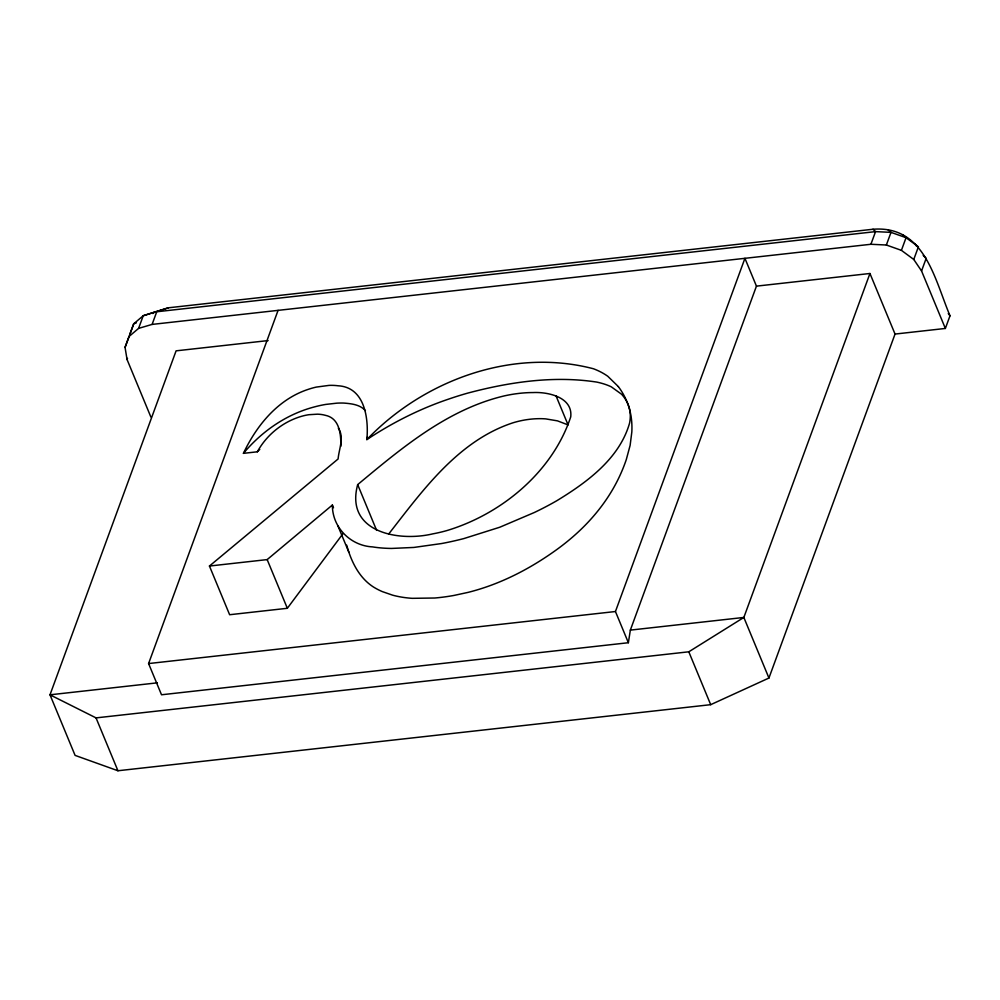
<?xml version="1.0" encoding="UTF-8"?>
<svg xmlns="http://www.w3.org/2000/svg" width="1000" height="1000" viewBox="0 0 1000 1000"><rect width="100%" height="100%" fill="white"/><g stroke="black" fill="none" stroke-linecap="round" stroke-linejoin="round"><path stroke-width="1.5" d="M357.675 484.613C344.787 532.2 398.438 542.062 432.725 533.875A57.9 21.488 -15.8 0 0 446.912 530.562C501.7 514.038 552.463 471.912 570.737 416.863C572.962 397.212 548.138 391.788 533.025 392.562A66.363 24.638 -15.8 0 0 519.425 393.35L515.65 393.825A58.762 21.812 -15.8 0 0 504.438 395.863C447.5 409.25 401.55 448.137 357.675 484.613L376.625 530.363M628.375 642.725L630.35 630.112L756.45 286.137L744.925 258.325L615.45 611.525L628.375 642.725L161.513 694.775L148.588 663.562L278.075 310.375M367.425 436.95L366.863 439.588C392.2 422.788 419.513 408.95 448.338 399.2A131.975 48.987 -15.8 0 1 467.55 393.162C509.4 382.025 553.713 375.438 596.825 382.1A121.35 45.038 -15.8 0 1 611.3 386.838L621.55 394.225A221.75 82.312 -15.8 0 1 629.812 410.262A209.15 117.263 -22.5 0 1 631.825 431.975L630.125 445.375L626.312 459.513A278.9 156.363 -22.5 0 1 619.637 476.15C609.4 498.137 594.2 517.587 576.25 533.812A167.95 94.162 -22.5 0 1 557.888 548.763C536.763 564.15 513.75 577.112 489.113 585.975A130.062 72.912 -22.5 0 1 468.05 592.388L453.913 595.45A142.55 79.925 -22.5 0 1 434.812 598.013L412.163 598.325A114.55 64.225 -22.5 0 1 392.55 595.15L382.238 591.575A126.925 71.162 -22.5 0 1 373.025 586.725C358.787 577.375 351.075 561.112 346.7 545.163M150.875 417.025L127.062 359.538L125.05 347.388L133.737 323.787L143.238 315.725L168.463 307.787L872.975 229.25C924.613 225.25 934.312 278.463 950 315.8L945.362 328.45L895.037 334.062L768.938 678.037L710.7 704.675L117.938 770.75L75.088 755.387L50 694.812L176.1 350.838L268.125 340.575M127.062 359.538L127.5 358.35M125.05 347.388L129.088 336.45L138.588 328.387L143.238 315.725L168.463 307.787M138.588 328.387L152.1 324.412L156.738 311.762L875.55 231.625L891 232.362L906.05 237.688L918.413 246.8L913.763 259.462L921.55 270.963L945.362 328.45M152.1 324.412L870.913 244.275L875.55 231.625L872.975 229.25M756.45 286.137L869.95 273.488L743.85 617.45L688.8 651.8L96.037 717.887L50 694.812L157.363 682.837M870.913 244.275L886.363 245.012L891 232.362L888.088 229.9M913.763 259.462L901.413 250.35L906.05 237.688L902.763 234.925M921.55 270.963L926.188 258.312L923.213 255.438M129.688 334.738L133.737 323.787L136.412 322.8M259.775 449.387L257.337 451.8L243.425 453.35C256.637 425.35 278.038 399.175 308.375 389.312A46.062 25.825 -22.5 0 1 316.288 387.088L329.062 385.387A48.225 27.037 -22.5 0 1 338.013 385.775C364.875 387.175 368.8 418.525 366.863 439.588C423.75 380.062 512.55 347.575 593.462 368.762A120.775 67.713 -22.5 0 1 607.812 376.3L618.4 386.637M257.337 451.8C266.5 435.2 282.062 422.4 300.15 416.725A35.138 19.7 -22.5 0 1 308.962 414.7L317.475 414.175A35.35 19.812 -22.5 0 1 325.238 415.288C339.825 418.225 340.9 434.312 340.875 446.25M338.338 428.225C344.55 437 338.913 449.125 338.1 458.975L209.45 566.038L229.625 614.725L287.337 608.288L342.863 533.812M388.675 534.038C422.65 490.462 458.3 440.562 513.237 422.713A60.388 33.85 -22.5 0 1 526.788 419.663L530.138 419.225A68.25 38.263 -22.5 0 1 545.737 418.888L557.487 420.863L568.075 424.913L556.1 396.025M243.425 453.35C261.875 431.275 286.512 414.162 314.513 406.887A45.175 16.762 -15.8 0 1 325.838 404.412L336.85 403.162A46.962 17.438 -15.8 0 1 343.85 403.075C351.325 403.65 360.262 404.6 365.412 410.712M209.45 566.038L267.175 559.6L332.375 505.025L333.512 507.788M152.85 313.538L155.2 311.6M148.588 663.562L615.45 611.525M630.35 630.112L743.85 617.45L768.938 678.037M886.363 245.012L901.413 250.35M948.275 313.562L950 315.8M914.737 243.55L916.4 245.975M332.375 505.025C332.212 527.375 350.462 545.775 372.612 546.9A112.537 41.775 -15.8 0 0 391.562 548.438L413.888 547.438L441.525 543.55A127.413 47.287 -15.8 0 0 463.812 538.587L499.8 527.225L534.263 512.537A173.025 64.225 -15.8 0 0 556.75 500.75C586.825 482.45 619.438 458.7 629.55 423.2A218.975 81.275 -15.8 0 0 629.788 410.275A213.675 119.8 -22.5 0 0 618.375 386.65M338.013 526.138L348.8 552.075M869.95 273.488L895.037 334.062M688.8 651.8L710.7 704.675M267.175 559.6L287.337 608.288M96.037 717.887L117.938 770.75"/></g></svg>
